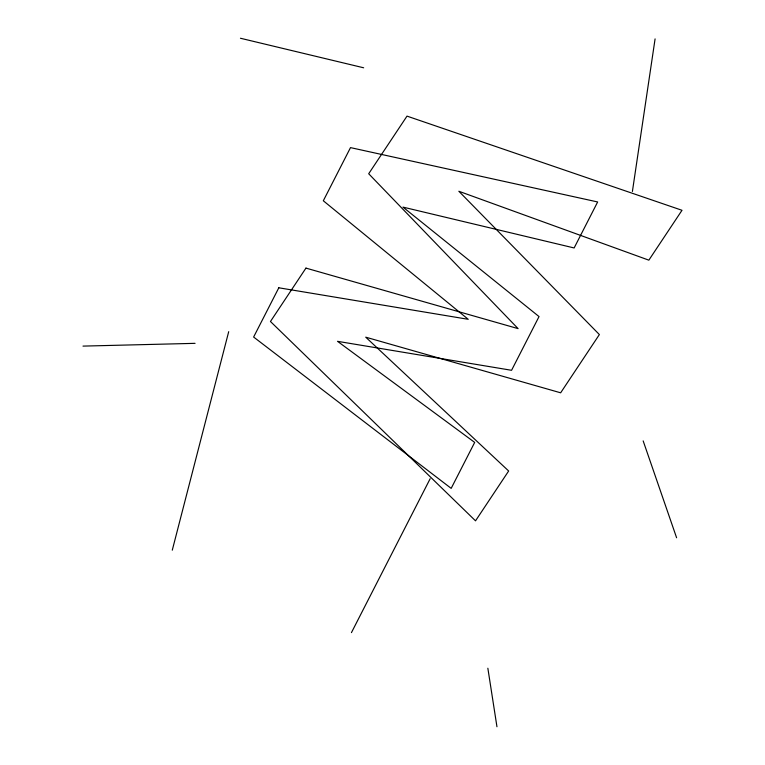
<?xml version="1.0" encoding="UTF-8"?>
<svg xmlns="http://www.w3.org/2000/svg" width="765" height="765" viewBox="0 0 765 765"><rect width="100%" height="100%" fill="white"/><g stroke="black" fill="none" stroke-linecap="round" stroke-linejoin="round"><path stroke-width="1.15" d="M632.406 191.451L655.089 38.9M172.278 550.178L228.706 331.666M351.441 632.626L430.159 478.699M82.993 346.105L195.065 343.342M240.449 38.25L363.662 67.789M643.164 440.889L676.604 537.766M487.85 668.227L496.954 726.75M278.814 287.793L253.626 337.04L451.178 488.366L474.683 442.409L337.518 341.324L511.565 370.298L539.038 316.576L402.983 207.114L574.133 247.956L597.656 201.96L350.504 147.616L323.318 200.774L468.237 319.311L278.814 287.793M305.952 268.104L270.456 321.501L475.524 520.831L508.658 470.991L365.727 337.174L560.649 392.808L599.377 334.563L458.847 191.26L648.844 260.167L682.007 210.289L407.009 116.117L368.692 173.751L518.096 328.625L305.952 268.104"/></g></svg>
